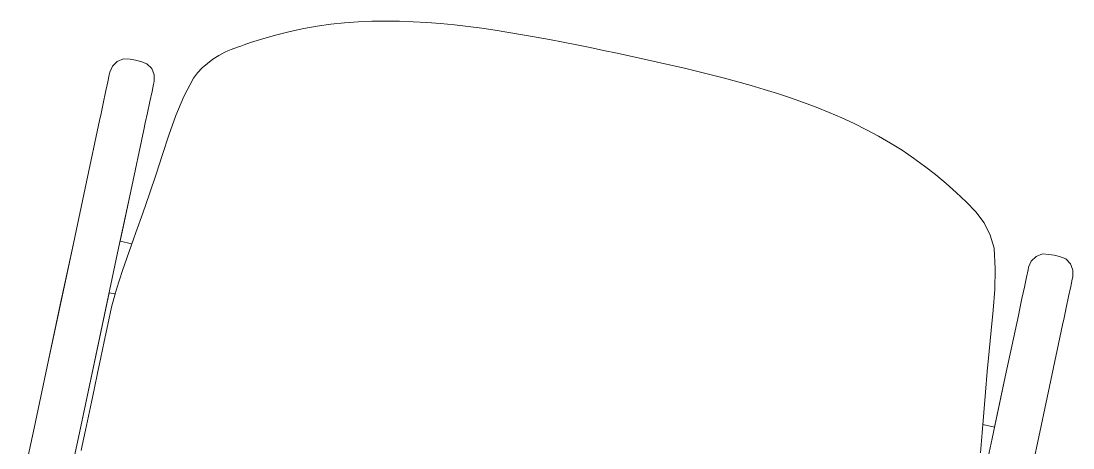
# Model space of a CAD drawing. Header units: millimetres. Extents: x 0 to 57242, y -59538 to 11130.
# Drawn here: x 26806.6 to 27294.9, y -26789.4 to -26591 of the extents above; entities that cross this region are included whole.
import ezdxf

# ---------------------------------------------------------------- set-up
doc = ezdxf.new("R2010")
doc.units = ezdxf.units.MM
doc.layers.add('A-DETL-GENF', color=92, linetype='Continuous', lineweight=9)

# ---------------------------------------------------------------- blocks, each defined once
blk = doc.blocks.new('Furniture_Chairs-Stools-Benches_Karl-Andersson-Soner_Colo-Chair-Wooden-seat - Colo Chair - Wooden seat-611623-Level 0')
at = {"layer": 'A-DETL-GENF'}
for p, q in [((-57.52, 263.36), (-51.14, 263.71)), ((-57.52, 263.36), (-51.14, 263.71)), ((-51.14, 263.71), (-44.75, 263.99)), ((-51.14, 263.71), (-44.75, 263.99)), ((-44.75, 263.99), (-38.36, 264.21)), ((-44.75, 263.99), (-38.36, 264.21)), ((-38.36, 264.21), (-31.97, 264.37)), ((-38.36, 264.21), (-31.97, 264.37)), ((-31.97, 264.37), (-25.58, 264.49)), ((-31.97, 264.37), (-25.58, 264.49)), ((-25.58, 264.49), (-19.18, 264.57)), ((-25.58, 264.49), (-19.18, 264.57)), ((-19.18, 264.57), (-12.79, 264.62)), ((-19.18, 264.57), (-12.79, 264.62)), ((-12.79, 264.62), (-6.39, 264.64)), ((-12.79, 264.62), (-6.39, 264.64)), ((-6.39, 264.64), (0, 264.65)), ((-6.39, 264.64), (0, 264.65)), ((0, 264.65), (6.39, 264.64)), ((0, 264.65), (6.39, 264.64)), ((6.39, 264.64), (12.79, 264.62)), ((6.39, 264.64), (12.79, 264.62)), ((12.79, 264.62), (19.18, 264.57)), ((12.79, 264.62), (19.18, 264.57)), ((19.18, 264.57), (25.58, 264.49)), ((19.18, 264.57), (25.58, 264.49)), ((25.58, 264.49), (31.97, 264.37)), ((25.58, 264.49), (31.97, 264.37)), ((31.97, 264.37), (38.36, 264.21)), ((31.97, 264.37), (38.36, 264.21)), ((38.36, 264.21), (44.75, 263.99)), ((38.36, 264.21), (44.75, 263.99)), ((44.75, 263.99), (51.14, 263.71)), ((44.75, 263.99), (51.14, 263.71)), ((51.14, 263.71), (57.52, 263.36)), ((51.14, 263.71), (57.52, 263.36)), ((-101.93, 258.25), (-95.64, 259.34)), ((-101.93, 258.25), (-95.64, 259.34)), ((-95.64, 259.34), (-89.32, 260.3)), ((-95.64, 259.34), (-89.32, 260.3)), ((-89.32, 260.3), (-82.99, 261.12)), ((-89.32, 260.3), (-82.99, 261.12)), ((-82.99, 261.12), (-76.64, 261.83)), ((-82.99, 261.12), (-76.64, 261.83)), ((-76.64, 261.83), (-70.27, 262.43)), ((-76.64, 261.83), (-70.27, 262.43)), ((-70.27, 262.43), (-63.9, 262.94)), ((-70.27, 262.43), (-63.9, 262.94)), ((-63.9, 262.94), (-57.52, 263.36)), ((-63.9, 262.94), (-57.52, 263.36)), ((57.52, 263.36), (63.9, 262.94)), ((57.52, 263.36), (63.9, 262.94)), ((63.9, 262.94), (70.28, 262.43)), ((63.9, 262.94), (70.28, 262.43)), ((70.28, 262.43), (76.64, 261.83)), ((70.28, 262.43), (76.64, 261.83)), ((76.64, 261.83), (82.99, 261.12)), ((76.64, 261.83), (82.99, 261.12)), ((82.99, 261.12), (89.32, 260.3)), ((82.99, 261.12), (89.32, 260.3)), ((89.32, 260.3), (95.64, 259.34)), ((89.32, 260.3), (95.64, 259.34)), ((95.64, 259.34), (101.93, 258.25)), ((95.64, 259.34), (101.93, 258.25)), ((-126.7, 252.23), (-120.58, 254.01)), ((-126.7, 252.23), (-120.58, 254.01)), ((-120.58, 254.01), (-114.41, 255.59)), ((-120.58, 254.01), (-114.41, 255.59)), ((-114.41, 255.59), (-108.19, 257)), ((-114.41, 255.59), (-108.19, 257)), ((-108.19, 257), (-101.93, 258.25)), ((-108.19, 257), (-101.93, 258.25)), ((101.93, 258.25), (108.19, 257)), ((101.93, 258.25), (108.19, 257)), ((108.19, 257), (114.41, 255.59)), ((108.19, 257), (114.41, 255.59)), ((114.41, 255.59), (120.58, 254.01)), ((114.41, 255.59), (120.58, 254.01)), ((120.58, 254.01), (126.7, 252.23)), ((120.58, 254.01), (126.7, 252.23)), ((-138.75, 248.07), (-132.76, 250.25)), ((-138.75, 248.07), (-132.76, 250.25)), ((-132.76, 250.25), (-126.7, 252.23)), ((-132.76, 250.25), (-126.7, 252.23)), ((126.7, 252.23), (132.76, 250.25)), ((126.7, 252.23), (132.76, 250.25)), ((132.76, 250.25), (138.75, 248.07)), ((132.76, 250.25), (138.75, 248.07)), ((-150.5, 243.08), (-144.67, 245.68)), ((-150.5, 243.08), (-144.67, 245.68)), ((-144.67, 245.68), (-138.75, 248.07)), ((-144.67, 245.68), (-138.75, 248.07)), ((138.75, 248.07), (144.67, 245.68)), ((138.75, 248.07), (144.67, 245.68)), ((144.67, 245.68), (150.5, 243.08)), ((144.67, 245.68), (150.5, 243.08)), ((-161.89, 237.3), (-156.24, 240.29)), ((-161.89, 237.3), (-156.24, 240.29)), ((-156.24, 240.29), (-150.5, 243.08)), ((-156.24, 240.29), (-150.5, 243.08)), ((150.5, 243.08), (156.24, 240.29)), ((150.5, 243.08), (156.24, 240.29)), ((156.24, 240.29), (161.89, 237.3)), ((156.24, 240.29), (161.89, 237.3)), ((-167.44, 234.14), (-161.89, 237.3)), ((-167.44, 234.14), (-161.89, 237.3)), ((161.89, 237.3), (167.44, 234.14)), ((161.89, 237.3), (167.44, 234.14)), ((-175.58, 229.08), (-172.89, 230.8)), ((-175.58, 229.08), (-172.89, 230.8)), ((-172.89, 230.8), (-171.54, 231.65)), ((-172.89, 230.8), (-171.54, 231.65)), ((-171.54, 231.65), (-170.18, 232.49)), ((-171.54, 231.65), (-170.18, 232.49)), ((-170.18, 232.49), (-167.44, 234.14)), ((-170.18, 232.49), (-167.44, 234.14)), ((167.44, 234.14), (172.89, 230.8)), ((167.44, 234.14), (172.89, 230.8)), ((172.89, 230.8), (178.23, 227.28)), ((172.89, 230.8), (178.23, 227.28)), ((-183.01, 223.05), (-180.71, 225.27)), ((-183.01, 223.05), (-180.71, 225.27)), ((-180.71, 225.27), (-178.23, 227.28)), ((-180.71, 225.27), (-178.23, 227.28)), ((-178.23, 227.28), (-176.92, 228.2)), ((-178.23, 227.28), (-176.92, 228.2)), ((-176.92, 228.2), (-175.58, 229.08)), ((-176.92, 228.2), (-175.58, 229.08)), ((178.23, 227.28), (183.01, 223.05)), ((178.23, 227.28), (183.01, 223.05)), ((-186.97, 218.04), (-183.01, 223.05)), ((-186.97, 218.04), (-183.01, 223.05)), ((183.01, 223.05), (186.97, 218.04)), ((183.01, 223.05), (186.97, 218.04)), ((-223.56, 214.5), (-220.5, 214.94)), ((-223.56, 214.5), (-220.5, 214.94)), ((-220.5, 214.94), (-218, 215.11)), ((-220.5, 214.94), (-218, 215.11)), ((-218, 215.11), (-215.5, 214.94)), ((-218, 215.11), (-215.5, 214.94)), ((-215.5, 214.94), (-212.44, 214.5)), ((-215.5, 214.94), (-212.44, 214.5)), ((-190, 212.42), (-188.61, 215.3)), ((-190, 212.42), (-188.61, 215.3)), ((-188.61, 215.3), (-186.97, 218.04)), ((-188.61, 215.3), (-186.97, 218.04)), ((186.97, 218.04), (190, 212.42)), ((186.97, 218.04), (190, 212.42)), ((212.44, 214.5), (215.5, 214.94)), ((212.44, 214.5), (215.5, 214.94)), ((215.5, 214.94), (218, 215.11)), ((215.5, 214.94), (218, 215.11)), ((218, 215.11), (220.5, 214.94)), ((218, 215.11), (220.5, 214.94)), ((220.5, 214.94), (223.56, 214.5)), ((220.5, 214.94), (223.56, 214.5)), ((-228.5, 207.12), (-227.89, 210.17)), ((-228.5, 207.12), (-227.89, 210.17)), ((-227.89, 210.17), (-226.16, 212.77)), ((-227.89, 210.17), (-226.16, 212.77)), ((-226.16, 212.77), (-223.56, 214.5)), ((-226.16, 212.77), (-223.56, 214.5)), ((-212.44, 214.5), (-209.84, 212.77)), ((-212.44, 214.5), (-209.84, 212.77)), ((-209.84, 212.77), (-208.11, 210.17)), ((-209.84, 212.77), (-208.11, 210.17)), ((-208.11, 210.17), (-207.5, 207.12)), ((-208.11, 210.17), (-207.5, 207.12)), ((-192.53, 203.18), (-190, 212.42)), ((-192.53, 203.18), (-190, 212.42)), ((190, 212.42), (192.53, 203.18)), ((190, 212.42), (192.53, 203.18)), ((207.5, 207.12), (208.11, 210.17)), ((207.5, 207.12), (208.11, 210.17)), ((208.11, 210.17), (209.84, 212.77)), ((208.11, 210.17), (209.84, 212.77)), ((209.84, 212.77), (212.44, 214.5)), ((209.84, 212.77), (212.44, 214.5)), ((223.56, 214.5), (226.16, 212.77)), ((223.56, 214.5), (226.16, 212.77)), ((226.16, 212.77), (227.89, 210.17)), ((226.16, 212.77), (227.89, 210.17)), ((227.89, 210.17), (228.5, 207.12)), ((227.89, 210.17), (228.5, 207.12)), ((-228.5, 205.87), (-228.5, 207.12)), ((-228.5, 205.87), (-228.5, 207.12)), ((-228.5, 202.49), (-228.5, 205.87)), ((-228.5, 202.49), (-228.5, 205.87)), ((-207.5, 207.12), (-207.5, 205.87)), ((-207.5, 207.12), (-207.5, 205.87)), ((-207.5, 205.87), (-207.5, 202.49)), ((-207.5, 205.87), (-207.5, 202.49)), ((207.5, 205.87), (207.5, 207.12)), ((207.5, 205.87), (207.5, 207.12)), ((207.5, 202.49), (207.5, 205.87)), ((207.5, 202.49), (207.5, 205.87)), ((228.5, 207.12), (228.5, 205.87)), ((228.5, 207.12), (228.5, 205.87)), ((228.5, 205.87), (228.5, 202.49)), ((228.5, 205.87), (228.5, 202.49)), ((-228.5, 197.65), (-228.5, 202.49)), ((-228.5, 197.65), (-228.5, 202.49)), ((-207.5, 202.49), (-207.5, 197.65)), ((-207.5, 202.49), (-207.5, 197.65)), ((-194.3, 193.77), (-192.53, 203.18)), ((-194.3, 193.77), (-192.53, 203.18)), ((192.53, 203.18), (194.29, 193.77)), ((192.53, 203.18), (194.29, 193.77)), ((207.5, 197.65), (207.5, 202.49)), ((207.5, 197.65), (207.5, 202.49)), ((228.5, 202.49), (228.5, 197.65)), ((228.5, 202.49), (228.5, 197.65)), ((-228.5, 192.31), (-228.5, 197.65)), ((-228.5, 192.31), (-228.5, 197.65)), ((-207.5, 197.65), (-207.5, 192.31)), ((-207.5, 197.65), (-207.5, 192.31)), ((207.5, 192.31), (207.5, 197.65)), ((207.5, 192.31), (207.5, 197.65)), ((228.5, 197.65), (228.5, 192.31)), ((228.5, 197.65), (228.5, 192.31)), ((-228.5, 187.53), (-228.5, 192.31)), ((-228.5, 187.53), (-228.5, 192.31)), ((-207.5, 192.31), (-207.5, 187.53)), ((-207.5, 192.31), (-207.5, 187.53)), ((-195.57, 184.26), (-194.3, 193.77)), ((-195.57, 184.26), (-194.3, 193.77)), ((194.29, 193.77), (195.57, 184.26)), ((194.29, 193.77), (195.57, 184.26)), ((207.5, 187.53), (207.5, 192.31)), ((207.5, 187.53), (207.5, 192.31)), ((228.5, 192.31), (228.5, 187.53)), ((228.5, 192.31), (228.5, 187.53)), ((-228.5, 184.25), (-228.5, 187.53)), ((-228.5, 184.25), (-228.5, 187.53)), ((-207.5, 187.53), (-207.5, 184.25)), ((-207.5, 187.53), (-207.5, 184.25)), ((207.5, 184.25), (207.5, 187.53)), ((207.5, 184.25), (207.5, 187.53)), ((228.5, 187.53), (228.5, 184.25)), ((228.5, 187.53), (228.5, 184.25)), ((-228.5, 155.02), (-228.5, 184.25)), ((-228.5, 155.02), (-228.5, 184.25)), ((-207.5, 184.25), (-207.5, 155.02)), ((-207.5, 184.25), (-207.5, 155.02)), ((-196.63, 174.72), (-195.57, 184.26)), ((-196.63, 174.72), (-195.57, 184.26)), ((195.57, 184.26), (196.62, 174.72)), ((195.57, 184.26), (196.62, 174.72)), ((207.5, 155.02), (207.5, 184.25)), ((207.5, 155.02), (207.5, 184.25)), ((228.5, 184.25), (228.5, 155.02)), ((228.5, 184.25), (228.5, 155.02)), ((-197.68, 165.19), (-196.63, 174.72)), ((-197.68, 165.19), (-196.63, 174.72)), ((196.62, 174.72), (197.67, 165.19)), ((196.62, 174.72), (197.67, 165.19)), ((-198.77, 155.7), (-197.68, 165.19)), ((-198.77, 155.7), (-197.68, 165.19)), ((197.67, 165.19), (198.77, 155.7)), ((197.67, 165.19), (198.77, 155.7)), ((-228.5, 125.79), (-228.5, 155.02)), ((-228.5, 125.79), (-228.5, 155.02)), ((-207.5, 155.02), (-207.5, 125.79)), ((-207.5, 155.02), (-207.5, 131.26)), ((-199.93, 146.24), (-198.77, 155.7)), ((-199.93, 146.24), (-198.77, 155.7)), ((198.77, 155.7), (199.93, 146.24)), ((198.77, 155.7), (199.93, 146.24)), ((207.5, 125.79), (207.5, 155.02)), ((207.5, 131.26), (207.5, 155.02)), ((228.5, 155.02), (228.5, 125.79)), ((228.5, 155.02), (228.5, 125.79)), ((-201.15, 136.82), (-199.93, 146.24)), ((-201.15, 136.82), (-199.93, 146.24)), ((199.93, 146.24), (201.15, 136.82)), ((199.93, 146.24), (201.15, 136.82)), ((-202.42, 127.46), (-201.15, 136.82)), ((-201.91, 131.26), (-201.15, 136.82)), ((201.15, 136.82), (202.42, 127.46)), ((201.15, 136.82), (201.91, 131.26)), ((-207.5, 131.26), (-201.91, 131.26)), ((-203.6, 118.23), (-202.42, 127.46)), ((201.91, 131.26), (207.5, 131.26)), ((202.42, 127.46), (203.6, 118.23)), ((-228.5, 67.33), (-228.5, 125.79)), ((-228.5, 96.56), (-228.5, 125.79)), ((-207.5, 125.79), (-207.5, 96.56)), ((207.5, 67.33), (207.5, 125.79)), ((228.5, 125.79), (228.5, 96.56)), ((228.5, 125.79), (228.5, 67.33)), ((-204.51, 109.21), (-203.6, 118.23)), ((-205, 100.5), (-204.51, 109.21)), ((-207.5, 106.84), (-207.5, 38.09)), ((-204.64, 106.84), (-207.5, 106.84)), ((-205, 100.5), (-204.64, 106.84)), ((-205, 92.2), (-205, 100.5)), ((-205, 92.2), (-205, 100.5)), ((-228.5, 38.09), (-228.5, 96.56)), ((-207.5, 96.56), (-207.5, 38.09)), ((-205, 84.23), (-205, 92.2)), ((-205, 84.23), (-205, 92.2)), ((-205, 76.58), (-205, 84.23)), ((-205, 76.58), (-205, 84.23)), ((-205, 69.23), (-205, 76.58)), ((-205, 69.23), (-205, 76.58)), ((-205, 62.15), (-205, 69.23)), ((-205, 62.15), (-205, 69.23)), ((-228.5, 38.09), (-228.5, 67.33)), ((-205, 55.31), (-205, 62.15)), ((-205, 55.31), (-205, 62.15)), ((-205, 48.66), (-205, 55.31)), ((-205, 48.66), (-205, 55.31)), ((-205, 42.14), (-205, 48.66)), ((-205, 42.14), (-205, 48.66)), ((-205, 34.84), (-205, 42.14)), ((-205, 34.84), (-205, 42.14)), ((-228.5, 8.86), (-228.5, 38.09)), ((-228.5, 8.86), (-228.5, 38.09)), ((-207.5, 38.09), (-207.5, 8.86)), ((-207.5, 38.09), (-207.5, 8.86)), ((-205, 32.42), (-205, 34.84)), ((-205, 32.42), (-205, 34.84))]:
    blk.add_line(p, q, dxfattribs=at)

msp = doc.modelspace()

# ---------------------------------------------------------------- block references
at = {"layer": 'A-DETL-GENF', "rotation": 348.0000000000006}
msp.add_blockref('Furniture_Chairs-Stools-Benches_Karl-Andersson-Soner_Colo-Chair-Wooden-seat - Colo Chair - Wooden seat-611623-Level 0', (27028.24, -26864.87), dxfattribs=at)

doc.saveas('drawing.dxf')
